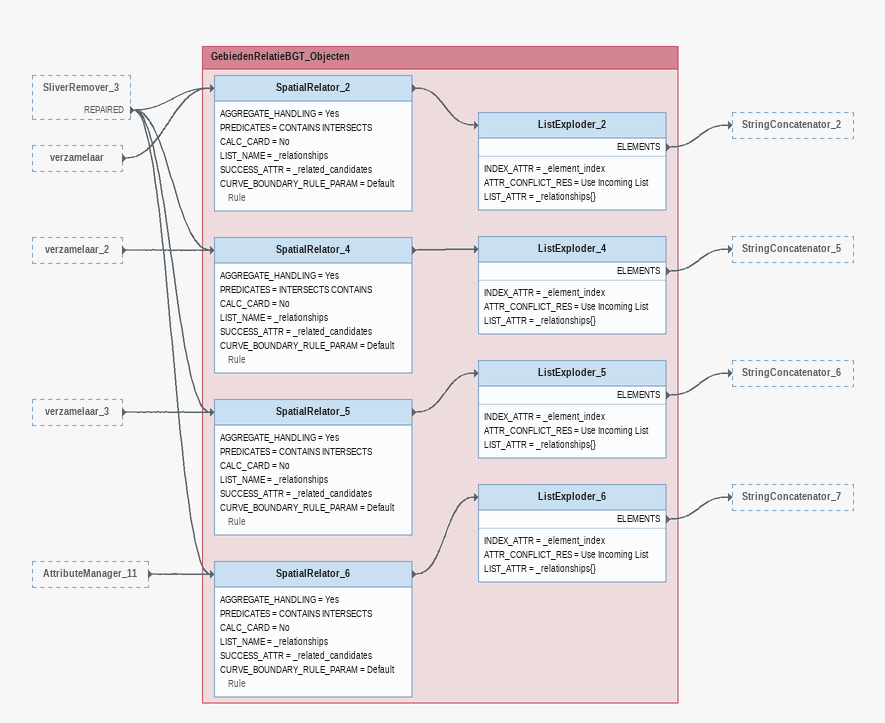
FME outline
SliverRemover_3 [outside]
    REPAIRED -> SpatialRelator_2
    REPAIRED -> SpatialRelator_4
    REPAIRED -> SpatialRelator_5
    REPAIRED -> SpatialRelator_6
verzamelaar [outside]
    -> SpatialRelator_2
verzamelaar_2 [outside]
    -> SpatialRelator_4
verzamelaar_3 [outside]
    -> SpatialRelator_5
AttributeManager_11 [outside]
    -> SpatialRelator_6

Bookmark: GebiedenRelatieBGT_Objecten
SpatialRelator_2
    AGGREGATE_HANDLING = Yes
    PREDICATES = CONTAINS INTERSECTS
    CALC_CARD = No
    LIST_NAME = _relationships
    SUCCESS_ATTR = _related_candidates
    CURVE_BOUNDARY_RULE_PARAM = Default Rule
    -> ListExploder_2
ListExploder_2
    INDEX_ATTR = _element_index
    ATTR_CONFLICT_RES = Use Incoming List
    LIST_ATTR = _relationships{}
    ELEMENTS -> StringConcatenator_2
SpatialRelator_4
    AGGREGATE_HANDLING = Yes
    PREDICATES = INTERSECTS CONTAINS
    CALC_CARD = No
    LIST_NAME = _relationships
    SUCCESS_ATTR = _related_candidates
    CURVE_BOUNDARY_RULE_PARAM = Default Rule
    -> ListExploder_4
ListExploder_4
    INDEX_ATTR = _element_index
    ATTR_CONFLICT_RES = Use Incoming List
    LIST_ATTR = _relationships{}
    ELEMENTS -> StringConcatenator_5
SpatialRelator_5
    AGGREGATE_HANDLING = Yes
    PREDICATES = CONTAINS INTERSECTS
    CALC_CARD = No
    LIST_NAME = _relationships
    SUCCESS_ATTR = _related_candidates
    CURVE_BOUNDARY_RULE_PARAM = Default Rule
    -> ListExploder_5
ListExploder_5
    INDEX_ATTR = _element_index
    ATTR_CONFLICT_RES = Use Incoming List
    LIST_ATTR = _relationships{}
    ELEMENTS -> StringConcatenator_6
SpatialRelator_6
    AGGREGATE_HANDLING = Yes
    PREDICATES = CONTAINS INTERSECTS
    CALC_CARD = No
    LIST_NAME = _relationships
    SUCCESS_ATTR = _related_candidates
    CURVE_BOUNDARY_RULE_PARAM = Default Rule
    -> ListExploder_6
ListExploder_6
    INDEX_ATTR = _element_index
    ATTR_CONFLICT_RES = Use Incoming List
    LIST_ATTR = _relationships{}
    ELEMENTS -> StringConcatenator_7
